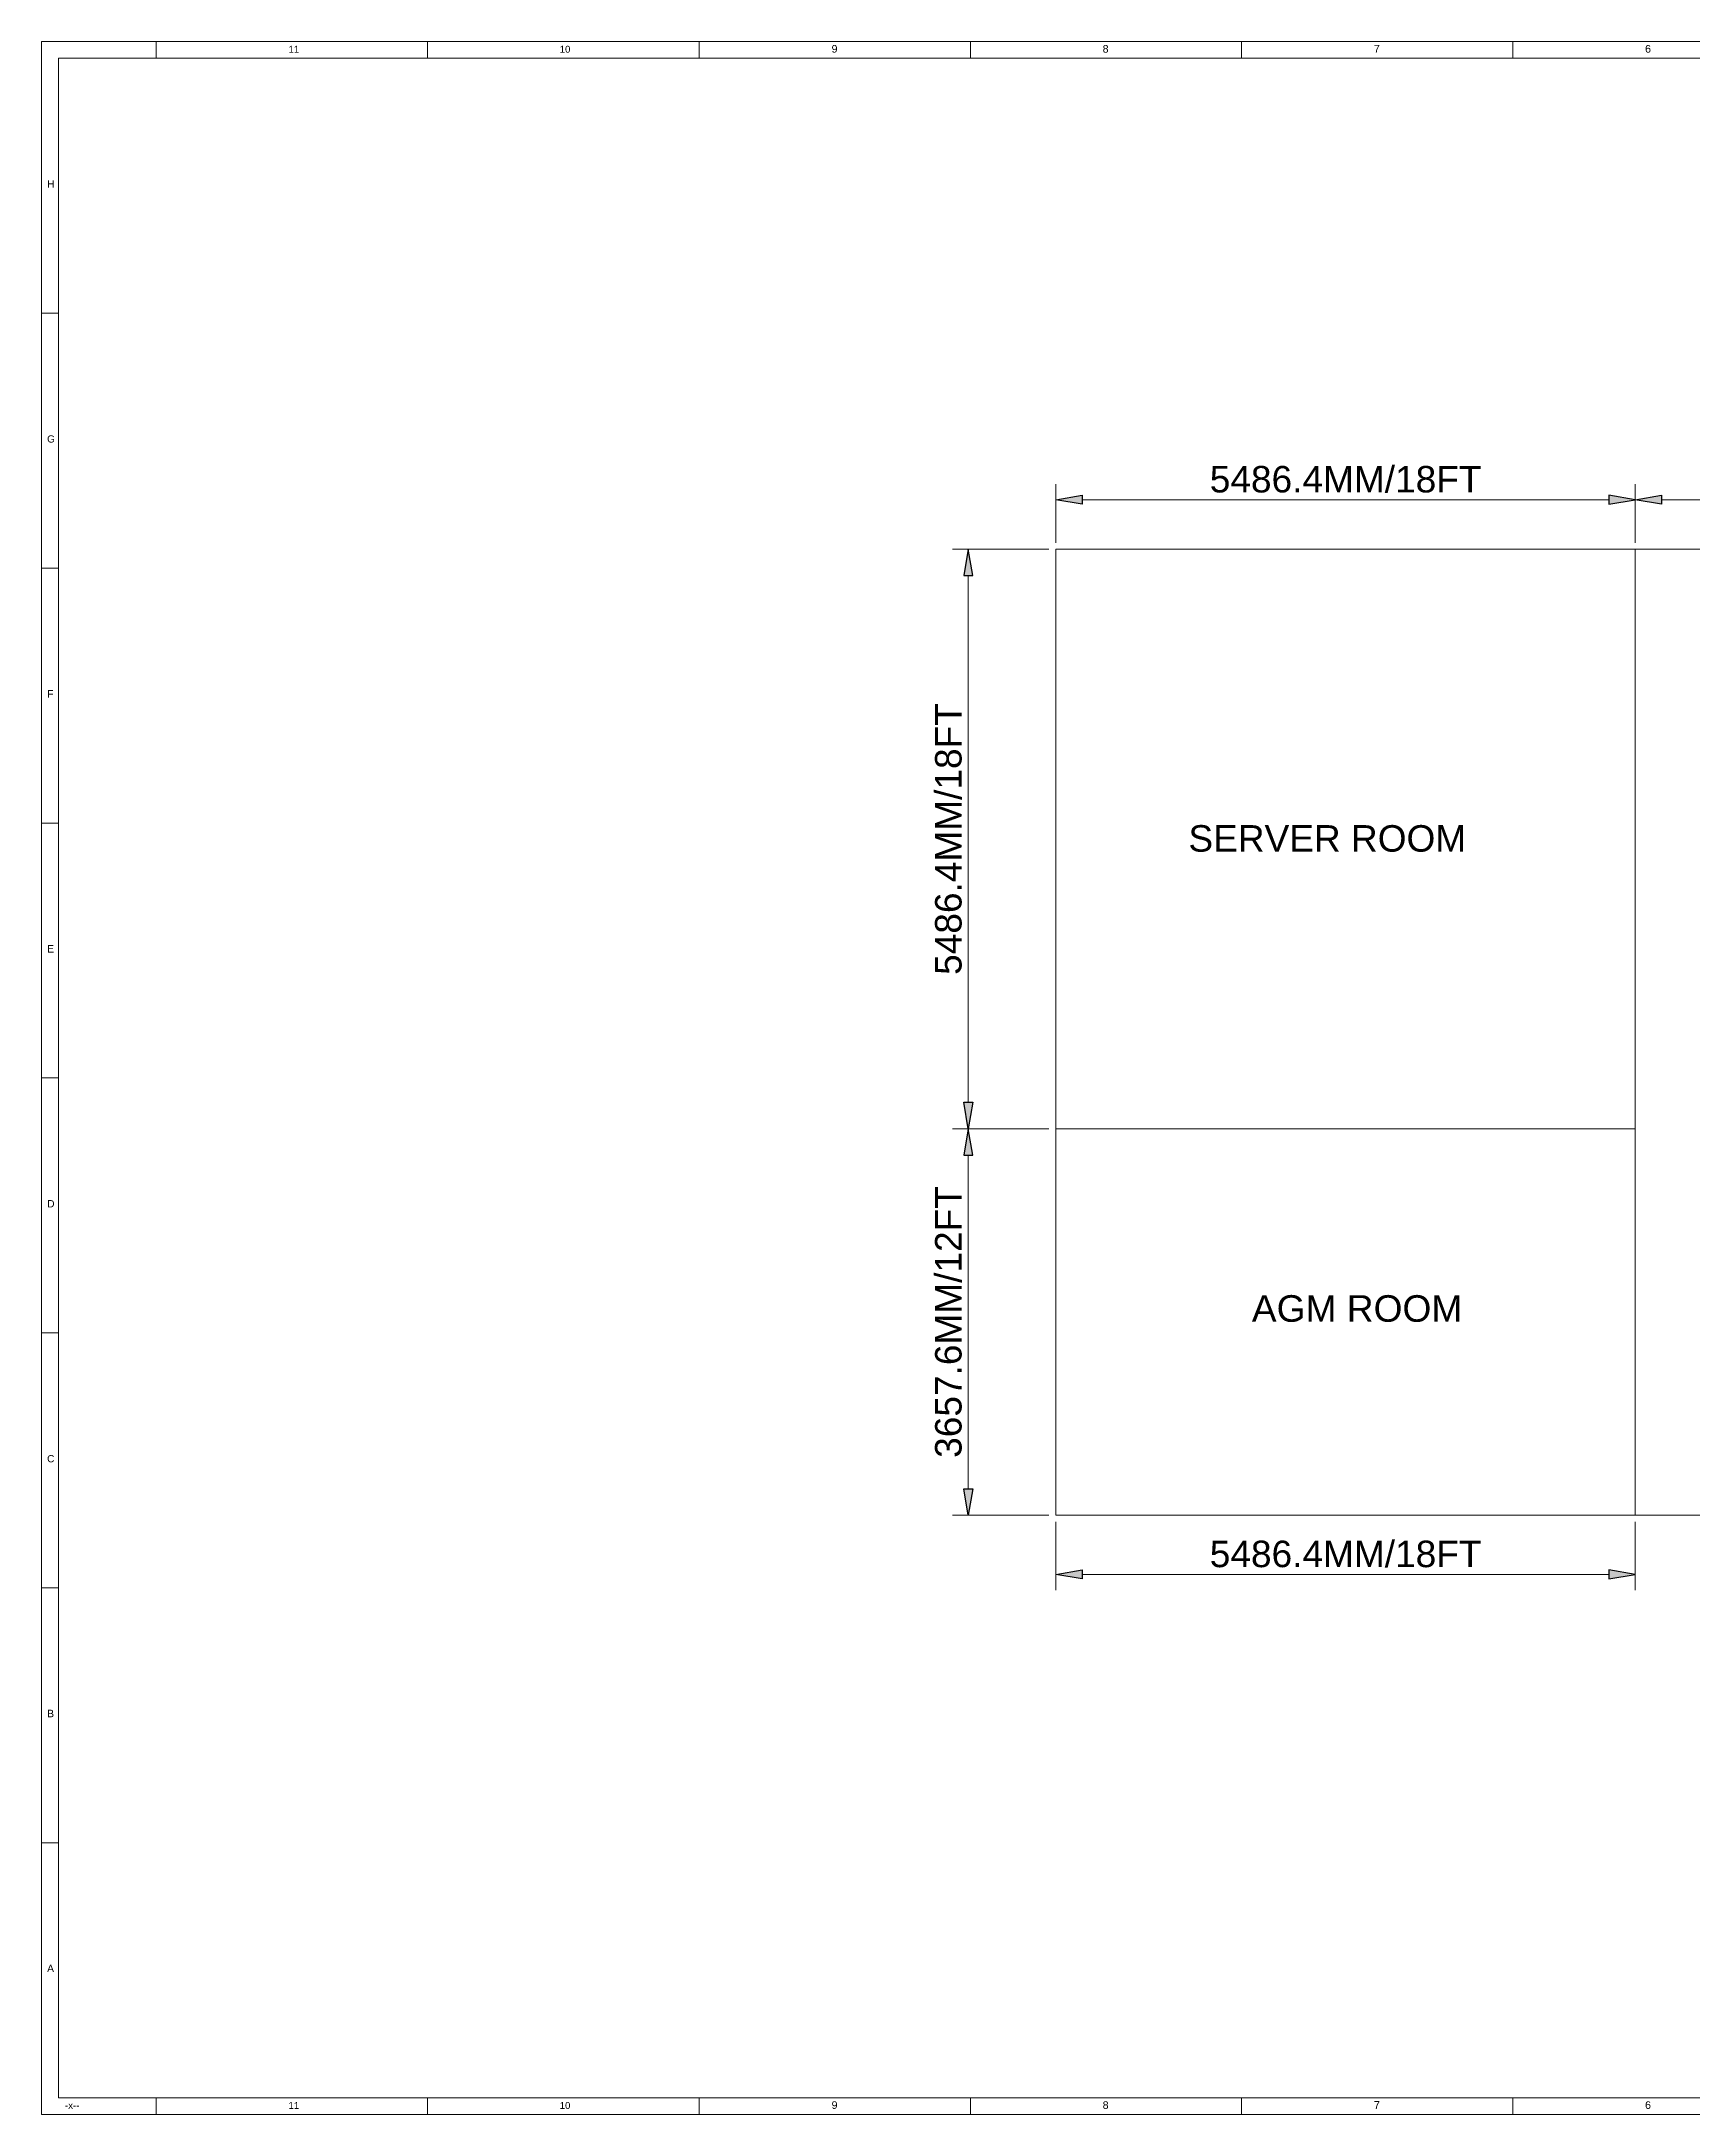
# Model space of a CAD drawing. Header units: millimetres. Extents: x -258 to -23, y 14 to 170.
# Drawn here: x -258.4 to -133.7, y 13.5 to 170.2 of the extents above; entities that cross this region are included whole.
import ezdxf

# ---------------------------------------------------------------- set-up
doc = ezdxf.new("R2010")
doc.units = ezdxf.units.MM
doc.header["$MEASUREMENT"] = 0
doc.layers.get('0').update_dxf_attribs({"linetype": 'CONTINUOUS'})
doc.styles.add('Arial$001H0', font='')
doc.styles.get('Arial$001H0').set_extended_font_data('Arial')

msp = doc.modelspace()

# ---------------------------------------------------------------- hatches: boundary and pattern name
at = {"true_color": 0xdd6e00}
for points in [[(-179.83, 135.88), (-179.83, 135.2), (-181.82, 135.54)], [(-140.04, 135.88), (-140.04, 135.2), (-138.05, 135.54)], [(-136.06, 135.88), (-136.06, 135.2), (-138.05, 135.54)], [(-188.76, 129.82), (-188.09, 129.82), (-188.43, 131.81)], [(-188.76, 90.03), (-188.09, 90.03), (-188.43, 88)], [(-188.76, 86.01), (-188.09, 86.01), (-188.43, 88)], [(-188.76, 60.82), (-188.09, 60.82), (-188.43, 58.83)], [(-179.83, 54.68), (-179.83, 54), (-181.82, 54.34)], [(-140.04, 54.68), (-140.04, 54), (-138.05, 54.34)]]:
    msp.add_hatch(color=0, dxfattribs=at).paths.add_polyline_path(points)

# ---------------------------------------------------------------- linework, layer by layer
at = {"color": 0, "linetype": 'Continuous', "lineweight": 18, "true_color": 0xbababa}
for p, q in [((-249.77, 168.9), (-249.77, 170.17)), ((-229.28, 168.9), (-229.28, 170.17)), ((-208.75, 168.9), (-208.75, 170.17)), ((-188.26, 168.9), (-188.26, 170.17)), ((-167.77, 168.9), (-167.77, 170.17)), ((-147.28, 168.9), (-147.28, 170.17)), ((-258.44, 149.63), (-257.17, 149.63)), ((-258.44, 130.37), (-257.17, 130.37)), ((-258.44, 111.11), (-257.17, 111.11)), ((-258.44, 91.85), (-257.17, 91.85)), ((-258.44, 72.59), (-257.17, 72.59)), ((-258.44, 53.33), (-257.17, 53.33)), ((-257.17, 34.06), (-258.44, 34.06)), ((-249.77, 13.53), (-249.77, 14.8)), ((-229.28, 13.53), (-229.28, 14.8)), ((-208.75, 13.53), (-208.75, 14.8)), ((-188.26, 13.53), (-188.26, 14.8)), ((-167.77, 13.53), (-167.77, 14.8)), ((-147.28, 13.53), (-147.28, 14.8))]:
    msp.add_line(p, q, dxfattribs=at)
at = {"color": 0, "linetype": 'Continuous', "lineweight": 18, "true_color": 0xdd6e00}
for p, q in [((-181.82, 132.28), (-181.82, 136.72)), ((-138.05, 132.28), (-138.05, 136.72)), ((-138.05, 132.28), (-138.05, 136.72)), ((-179.83, 135.54), (-140.04, 135.54)), ((-136.06, 135.54), (-91.4, 135.54)), ((-182.33, 131.81), (-189.61, 131.81)), ((-188.43, 129.82), (-188.43, 90.03)), ((-182.33, 88), (-189.61, 88)), ((-182.33, 88), (-189.61, 88)), ((-188.43, 60.82), (-188.43, 86.01)), ((-182.33, 58.83), (-189.61, 58.83)), ((-181.82, 58.32), (-181.82, 53.16)), ((-138.05, 58.32), (-138.05, 53.16)), ((-179.83, 54.34), (-140.04, 54.34))]:
    msp.add_line(p, q, dxfattribs=at)
at = {"color": 0, "linetype": 'Continuous', "lineweight": 18, "true_color": 0xbababa}
for points in [[(-258.44, 13.53), (-258.44, 170.17), (-23.03, 170.17), (-23.03, 13.53)], [(-257.17, 14.8), (-257.17, 168.9), (-24.34, 168.9), (-24.34, 14.8)]]:
    msp.add_lwpolyline(points, close=True, dxfattribs=at)
at = {"color": 0, "linetype": 'Continuous', "lineweight": -2, "true_color": 0xdd6e00}
for points in [[(-179.83, 135.88), (-179.83, 135.2), (-181.82, 135.54)], [(-140.04, 135.88), (-140.04, 135.2), (-138.05, 135.54)], [(-136.06, 135.88), (-136.06, 135.2), (-138.05, 135.54)], [(-188.76, 129.82), (-188.09, 129.82), (-188.43, 131.81)], [(-188.76, 90.03), (-188.09, 90.03), (-188.43, 88)], [(-188.76, 86.01), (-188.09, 86.01), (-188.43, 88)], [(-188.76, 60.82), (-188.09, 60.82), (-188.43, 58.83)], [(-179.83, 54.68), (-179.83, 54), (-181.82, 54.34)], [(-140.04, 54.68), (-140.04, 54), (-138.05, 54.34)]]:
    msp.add_lwpolyline(points, close=True, dxfattribs=at)
at = {"color": 0, "linetype": 'Continuous', "lineweight": 18, "true_color": 0x000003}
for points in [[(-138.05, 131.81), (-181.82, 131.81), (-181.82, 88), (-138.05, 88)], [(-181.82, 88), (-181.82, 58.83), (-138.05, 58.83)]]:
    msp.add_lwpolyline(points, dxfattribs=at)
msp.add_lwpolyline([(-138.05, 131.81), (-89.41, 131.81), (-89.41, 58.83), (-138.05, 58.83)], close=True, dxfattribs=at)

# ---------------------------------------------------------------- texts
at = {"color": 0, "true_color": 0x000007, "style": 'Arial$001H0'}
for s, height, p in [('11', 0.52, (-239.78, 169.32)), ('10', 0.518, (-219.29, 169.32)), ('9', 0.574, (-198.75, 169.32)), ('8', 0.574, (-178.27, 169.32)), ('7', 0.586, (-157.78, 169.32)), ('6', 0.574, (-137.29, 169.32)), ('H', 0.559, (-258.02, 159.12)), ('G', 0.544, (-258.02, 139.86)), ('F', 0.574, (-258.02, 120.59)), ('E', 0.566, (-258.02, 101.33)), ('D', 0.559, (-258.02, 82.07)), ('C', 0.549, (-258.02, 62.81)), ('B', 0.566, (-258.02, 43.55)), ('A', 0.566, (-258.02, 24.29)), ('-x--', 0.523, (-256.67, 13.96)), ('11', 0.52, (-239.78, 13.96)), ('10', 0.518, (-219.29, 13.96)), ('9', 0.574, (-198.75, 13.96)), ('8', 0.574, (-178.27, 13.96)), ('7', 0.586, (-157.78, 13.96)), ('6', 0.574, (-137.29, 13.96))]:
    msp.add_text(s, height=height, dxfattribs=at).set_placement(p)
at = {"color": 0, "true_color": 0x000001, "style": 'Arial$001H0'}
for p in [(-170.18, 136.09), (-170.18, 54.89)]:
    msp.add_text('5486.4MM/18FT', height=2.0036, dxfattribs=at).set_placement(p)
for s, p in [('5486.4MM/18FT', (-188.93, 99.64)), ('3657.6MM/12FT', (-188.93, 63.15))]:
    msp.add_text(s, height=2.0036, rotation=90, dxfattribs=at).set_placement(p)
at = {"color": 0, "true_color": 0x720000, "style": 'Arial$001H0'}
for s, height, p in [('SERVER ROOM', 2.0026, (-171.79, 108.95)), ('AGM ROOM', 2.009, (-167, 73.43))]:
    msp.add_text(s, height=height, dxfattribs=at).set_placement(p)

doc.saveas('drawing.dxf')
